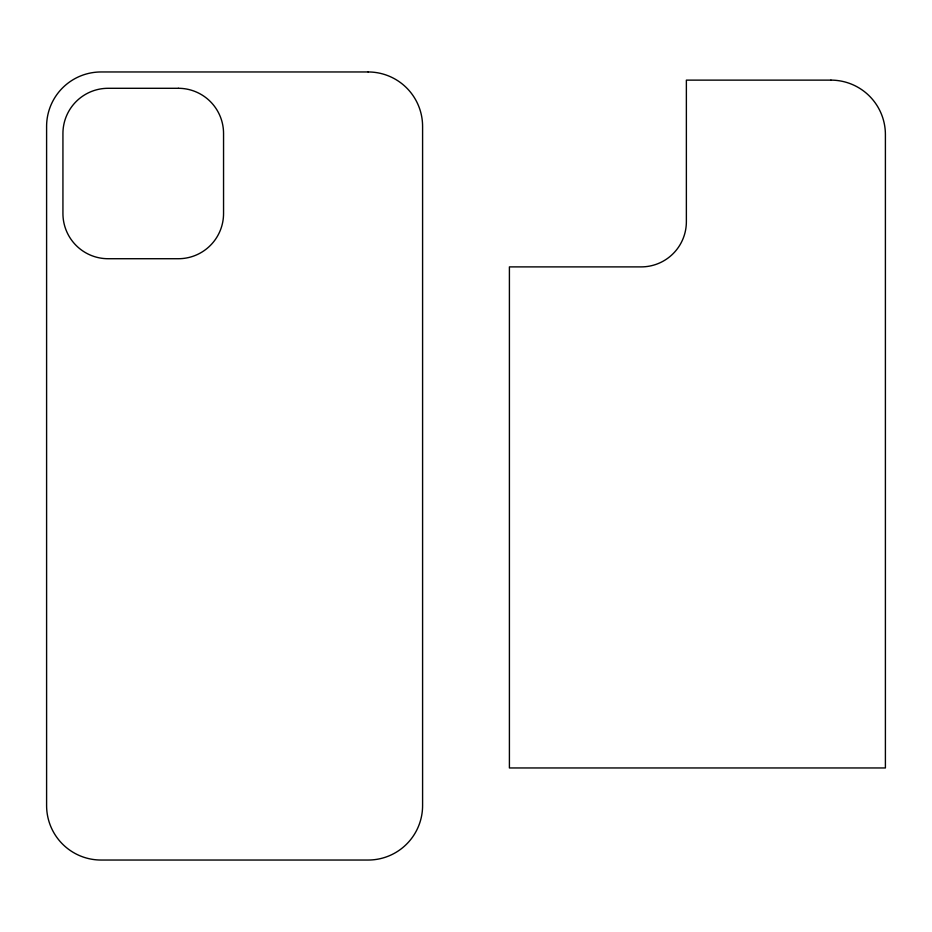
<?xml version="1.0" encoding="UTF-8"?>
<svg xmlns="http://www.w3.org/2000/svg" width="932" height="932" viewBox="0 0 932 932"><rect width="100%" height="100%" fill="white"/><g stroke="black" fill="none" stroke-linecap="round" stroke-linejoin="round"><path stroke-width="1.4" d="M368.14 71.962L101.052 71.962A54.452 54.452 0 0 0 46.6 126.414L46.6 805.586A54.452 54.452 0 0 0 101.052 860.038L368.14 860.038A54.452 54.452 0 0 0 422.592 805.586L422.592 126.414A54.452 54.452 0 0 0 368.14 71.962M830.948 80.129L686.371 80.129L686.371 221.7A45.19 45.19 0 0 1 641.181 266.89L509.408 266.89L509.408 767.956L885.4 767.956L885.4 134.581A54.452 54.452 0 0 0 830.948 80.129M178.362 88.295L108.124 88.295A45.19 45.19 0 0 0 62.933 133.497L62.933 213.533A45.19 45.19 0 0 0 108.124 258.723L178.362 258.723A45.19 45.19 0 0 0 223.552 213.533L223.552 133.497A45.19 45.19 0 0 0 178.362 88.295"/></g></svg>
